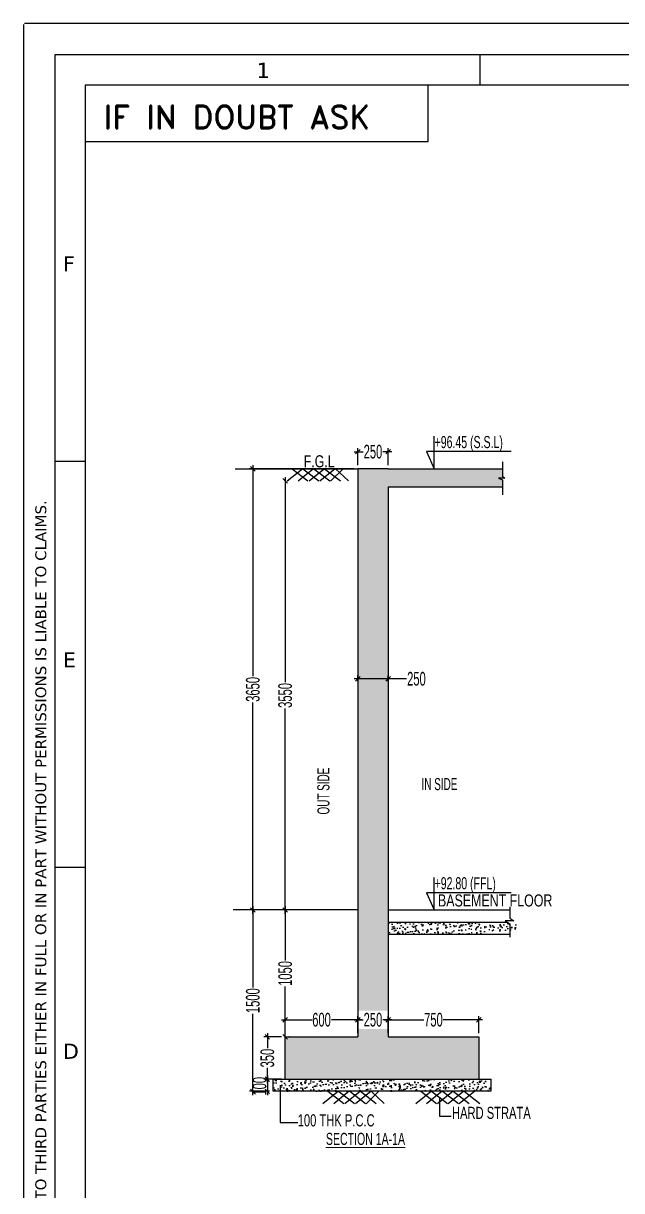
# Model space of a CAD drawing. Extents: x 1878645 to 3043969, y -1160829 to -603973.
# Drawn here: x 2177618 to 2182562, y -715184 to -705527 of the extents above; entities that cross this region are included whole.
import ezdxf

# ---------------------------------------------------------------- set-up
doc = ezdxf.new("R2010")
doc.units = 0
doc.header["$LTSCALE"] = 100
doc.header["$PDMODE"] = 66
doc.linetypes.add('CONTINOUS', pattern=[0])
doc.linetypes.add('CONTINULUS', pattern=[0])
doc.layers.get('Defpoints').update_dxf_attribs({"lineweight": 0})
for name, color, linetype in [('C-HAT', 8, 'Continuous'), ('C-HATCH', 14, 'Continuous'), ('C-RETAINING WALL DETAILS', 4, 'Continuous'), ('C-T6-T7- PCC HATCH', 8, 'CONTINOUS'), ('Dim', 3, 'Continuous'), ('S-DIM', 9, 'Continuous'), ('S-LEVEL MARK', 4, 'Continuous')]:
    doc.layers.add(name, color=color, linetype=linetype)
doc.layers.add('STR-DIM', color=1, linetype='CONTINOUS', lineweight=5)
doc.styles.add('ROMAND', font='romand__.ttf', dxfattribs={"height": 5})
doc.styles.add('SOBHA', font='swisscl.ttf')
doc.styles.add('sobha.sed', font='swisscl.ttf', dxfattribs={"width": 0.8})
doc.styles.get("Standard").update_dxf_attribs({"font": 'verdana.ttf'})
doc.dimstyles.new('S-25 MM', dxfattribs={"dimscale": 25, "dimtxt": 2.5, "dimasz": 1.5, "dimexe": 1.15, "dimexo": 1.25, "dimgap": 0.1, "dimtad": 0, "dimdec": 0, "dimrnd": 0.0005, "dimzin": 0, "dimdsep": 46, "dimtxsty": 'sobha.sed', "dimblk": 'OBLIQUE', "dimcen": 0.09, "dimdle": 1.25, "dimclrd": 8, "dimclre": 8, "dimclrt": 6, "dimadec": 0, "dimazin": 0, "dimtfac": 1, "dimtdec": 0, "dimtofl": 0, "dimtmove": 1, "dimatfit": 3, "dimfxl": 1, "dimtolj": 1, "dimtzin": 0, "dimlwd": -1, "dimlwe": -1, "dimarcsym": 0})

# ---------------------------------------------------------------- blocks, each defined once
blk = doc.blocks.new('_OBLIQUE')
at = {"color": 0, "linetype": 'ByBlock'}
blk.add_line((-0.5, -0.5), (0.5, 0.5), dxfattribs=at)
blk = doc.blocks.new('*D1220')
at = {"layer": 'Defpoints', "color": 0, "transparency": 16777216}
for p in [(2180381.8, -709071.1), (2180381.8, -709212.1), (2180631.8, -709212.1)]:
    blk.add_point(p, dxfattribs=at)
at = {"layer": 'Dim', "color": 8, "transparency": 16777216}
for p, q in [((2180350.6, -709071.1), (2180425.7, -709071.1)), ((2180381.8, -709180.9), (2180381.8, -709042.3)), ((2180663.1, -709071.1), (2180587.9, -709071.1)), ((2180631.8, -709180.9), (2180631.8, -709042.3))]:
    blk.add_line(p, q, dxfattribs=at)
at = {"layer": 'Dim', "color": 8, "transparency": 16777216, "xscale": 37.5, "yscale": 37.5, "zscale": 37.5, "rotation": 180}
blk.add_blockref('_OBLIQUE', (2180381.8, -709071.1), dxfattribs=at)
at = {"layer": 'Dim', "color": 8, "transparency": 16777216, "xscale": 37.5, "yscale": 37.5, "zscale": 37.5}
blk.add_blockref('_OBLIQUE', (2180631.8, -709071.1), dxfattribs=at)
at = {"layer": 'Dim', "color": 6, "transparency": 16777216, "insert": (2180506.8, -709071.1), "char_height": 112.5, "attachment_point": 5, "style": 'sobha.sed'}
blk.add_mtext('\\A1;250', dxfattribs=at)
blk = doc.blocks.new('*D1215')
at = {"layer": 'Defpoints', "color": 0, "transparency": 16777216}
for p in [(2179781.8, -713912.1), (2179634.1, -714262.1), (2179781.8, -714262.1)]:
    blk.add_point(p, dxfattribs=at)
at = {"layer": 'Dim', "color": 8, "transparency": 16777216}
for p, q in [((2179750.6, -713912.1), (2179605.4, -713912.1)), ((2179634.1, -713880.9), (2179634.1, -714005.9)), ((2179634.1, -714293.4), (2179634.1, -714168.3)), ((2179750.6, -714262.1), (2179605.4, -714262.1))]:
    blk.add_line(p, q, dxfattribs=at)
at = {"layer": 'Dim', "color": 8, "transparency": 16777216, "xscale": 37.5, "yscale": 37.5, "zscale": 37.5}
for p, rotation in [((2179634.1, -713912.1), 90), ((2179634.1, -714262.1), 270)]:
    blk.add_blockref('_OBLIQUE', p, dxfattribs=dict(at, rotation=rotation))
at = {"layer": 'Dim', "color": 6, "transparency": 16777216, "insert": (2179634.1, -714087.1), "char_height": 112.5, "attachment_point": 5, "rotation": 90, "style": 'sobha.sed'}
blk.add_mtext('\\A1;350', dxfattribs=at)
blk = doc.blocks.new('*D1216')
at = {"layer": 'Defpoints', "color": 0, "transparency": 16777216}
for p in [(2180381.8, -713770.3), (2180381.8, -713821), (2180631.8, -713821)]:
    blk.add_point(p, dxfattribs=at)
at = {"layer": 'Dim', "color": 8, "transparency": 16777216}
for p, q in [((2180350.6, -713770.3), (2180425.7, -713770.3)), ((2180381.8, -713789.7), (2180381.8, -713741.5)), ((2180663.1, -713770.3), (2180587.9, -713770.3)), ((2180631.8, -713789.7), (2180631.8, -713741.5))]:
    blk.add_line(p, q, dxfattribs=at)
at = {"layer": 'Dim', "color": 8, "transparency": 16777216, "xscale": 37.5, "yscale": 37.5, "zscale": 37.5, "rotation": 180}
blk.add_blockref('_OBLIQUE', (2180381.8, -713770.3), dxfattribs=at)
at = {"layer": 'Dim', "color": 8, "transparency": 16777216, "xscale": 37.5, "yscale": 37.5, "zscale": 37.5}
blk.add_blockref('_OBLIQUE', (2180631.8, -713770.3), dxfattribs=at)
at = {"layer": 'Dim', "color": 6, "transparency": 16777216, "insert": (2180506.8, -713770.3), "char_height": 112.5, "attachment_point": 5, "style": 'sobha.sed'}
blk.add_mtext('\\A1;250', dxfattribs=at)
blk = doc.blocks.new('*D1221')
at = {"layer": 'Defpoints', "color": 0, "transparency": 16777216}
for p in [(2179681.8, -714262.1), (2179634.1, -714362.1), (2179681.8, -714362.1)]:
    blk.add_point(p, dxfattribs=at)
at = {"layer": 'Dim', "color": 8, "transparency": 16777216}
for p, q in [((2179650.6, -714262.1), (2179605.4, -714262.1)), ((2179634.1, -714230.9), (2179634.1, -714393.4)), ((2179650.6, -714362.1), (2179605.4, -714362.1))]:
    blk.add_line(p, q, dxfattribs=at)
at = {"layer": 'Dim', "color": 8, "transparency": 16777216, "xscale": 37.5, "yscale": 37.5, "zscale": 37.5}
for p, rotation in [((2179634.1, -714262.1), 90), ((2179634.1, -714362.1), 270)]:
    blk.add_blockref('_OBLIQUE', p, dxfattribs=dict(at, rotation=rotation))
at = {"layer": 'Dim', "color": 6, "transparency": 16777216, "insert": (2179570.4, -714320.1), "char_height": 112.5, "attachment_point": 5, "rotation": 90, "style": 'sobha.sed'}
blk.add_mtext('\\A1;100', dxfattribs=at)
blk = doc.blocks.new('*D1222')
at = {"layer": 'Defpoints', "color": 0, "transparency": 16777216}
for p in [(2179514.4, -712862.1), (2179720.7, -712862.1), (2179681.8, -714362.1)]:
    blk.add_point(p, dxfattribs=at)
at = {"layer": 'Dim', "color": 8, "transparency": 16777216}
for p, q in [((2179514.4, -712830.9), (2179514.4, -713503.8)), ((2179689.5, -712862.1), (2179485.6, -712862.1)), ((2179514.4, -714393.4), (2179514.4, -713720.4)), ((2179650.6, -714362.1), (2179485.6, -714362.1))]:
    blk.add_line(p, q, dxfattribs=at)
at = {"layer": 'Dim', "color": 8, "transparency": 16777216, "xscale": 37.5, "yscale": 37.5, "zscale": 37.5}
for p, rotation in [((2179514.4, -712862.1), 90), ((2179514.4, -714362.1), 270)]:
    blk.add_blockref('_OBLIQUE', p, dxfattribs=dict(at, rotation=rotation))
at = {"layer": 'Dim', "color": 6, "transparency": 16777216, "insert": (2179514.4, -713612.1), "char_height": 112.5, "attachment_point": 5, "rotation": 90, "style": 'sobha.sed'}
blk.add_mtext('\\A1;1500', dxfattribs=at)
blk = doc.blocks.new('*D1217')
at = {"layer": 'Defpoints', "color": 0, "transparency": 16777216}
for p in [(2179781.8, -712862.1), (2179781.8, -712862.1), (2179781.8, -713912.1)]:
    blk.add_point(p, dxfattribs=at)
at = {"layer": 'Dim', "color": 8, "transparency": 16777216}
for p, q in [((2179781.8, -712830.9), (2179781.8, -713278.8)), ((2179813.1, -712862.1), (2179810.6, -712862.1)), ((2179781.8, -713943.4), (2179781.8, -713495.4)), ((2179813.1, -713912.1), (2179810.6, -713912.1))]:
    blk.add_line(p, q, dxfattribs=at)
at = {"layer": 'Dim', "color": 8, "transparency": 16777216, "xscale": 37.5, "yscale": 37.5, "zscale": 37.5}
for p, rotation in [((2179781.8, -712862.1), 90), ((2179781.8, -713912.1), 270)]:
    blk.add_blockref('_OBLIQUE', p, dxfattribs=dict(at, rotation=rotation))
at = {"layer": 'Dim', "color": 6, "transparency": 16777216, "insert": (2179781.8, -713387.1), "char_height": 112.5, "attachment_point": 5, "rotation": 90, "style": 'sobha.sed'}
blk.add_mtext('\\A1;1050', dxfattribs=at)
blk = doc.blocks.new('*D1218')
at = {"layer": 'Defpoints', "color": 0, "transparency": 16777216}
for p in [(2179781.4, -709312.1), (2179781.4, -709312.1), (2179781.4, -712862.1)]:
    blk.add_point(p, dxfattribs=at)
at = {"layer": 'Dim', "color": 8, "transparency": 16777216}
for p, q in [((2179781.4, -709280.9), (2179781.4, -710977.8)), ((2179812.7, -709312.1), (2179810.2, -709312.1)), ((2179781.4, -712893.4), (2179781.4, -711196.5)), ((2179812.7, -712862.1), (2179810.2, -712862.1))]:
    blk.add_line(p, q, dxfattribs=at)
at = {"layer": 'Dim', "color": 8, "transparency": 16777216, "xscale": 37.5, "yscale": 37.5, "zscale": 37.5}
for p, rotation in [((2179781.4, -709312.1), 90), ((2179781.4, -712862.1), 270)]:
    blk.add_blockref('_OBLIQUE', p, dxfattribs=dict(at, rotation=rotation))
at = {"layer": 'Dim', "color": 6, "transparency": 16777216, "insert": (2179781.4, -711087.1), "char_height": 112.5, "attachment_point": 5, "rotation": 90, "style": 'sobha.sed'}
blk.add_mtext('\\A1;3550', dxfattribs=at)
blk = doc.blocks.new('*D1223')
at = {"layer": 'Defpoints', "color": 0, "transparency": 16777216}
for p in [(2180381.8, -713770.3), (2179781.8, -713912.1), (2180381.8, -713912.1)]:
    blk.add_point(p, dxfattribs=at)
at = {"layer": 'Dim', "color": 8, "transparency": 16777216}
for p, q in [((2179750.6, -713770.3), (2180000.5, -713770.3)), ((2179781.8, -713880.9), (2179781.8, -713741.5)), ((2180413.1, -713770.3), (2180163.1, -713770.3)), ((2180381.8, -713880.9), (2180381.8, -713741.5))]:
    blk.add_line(p, q, dxfattribs=at)
at = {"layer": 'Dim', "color": 8, "transparency": 16777216, "xscale": 37.5, "yscale": 37.5, "zscale": 37.5, "rotation": 180}
blk.add_blockref('_OBLIQUE', (2179781.8, -713770.3), dxfattribs=at)
at = {"layer": 'Dim', "color": 8, "transparency": 16777216, "xscale": 37.5, "yscale": 37.5, "zscale": 37.5}
blk.add_blockref('_OBLIQUE', (2180381.8, -713770.3), dxfattribs=at)
at = {"layer": 'Dim', "color": 6, "transparency": 16777216, "insert": (2180081.8, -713770.3), "char_height": 112.5, "attachment_point": 5, "style": 'sobha.sed'}
blk.add_mtext('\\A1;600', dxfattribs=at)
blk = doc.blocks.new('*D1224')
at = {"layer": 'Defpoints', "color": 0, "transparency": 16777216}
for p in [(2181381.8, -713770.3), (2180631.8, -713912.1), (2181381.8, -713912.1)]:
    blk.add_point(p, dxfattribs=at)
at = {"layer": 'Dim', "color": 8, "transparency": 16777216}
for p, q in [((2180600.6, -713770.3), (2180926, -713770.3)), ((2180631.8, -713880.9), (2180631.8, -713741.5)), ((2181413.1, -713770.3), (2181087.7, -713770.3)), ((2181381.8, -713880.9), (2181381.8, -713741.5))]:
    blk.add_line(p, q, dxfattribs=at)
at = {"layer": 'Dim', "color": 8, "transparency": 16777216, "xscale": 37.5, "yscale": 37.5, "zscale": 37.5, "rotation": 180}
blk.add_blockref('_OBLIQUE', (2180631.8, -713770.3), dxfattribs=at)
at = {"layer": 'Dim', "color": 8, "transparency": 16777216, "xscale": 37.5, "yscale": 37.5, "zscale": 37.5}
blk.add_blockref('_OBLIQUE', (2181381.8, -713770.3), dxfattribs=at)
at = {"layer": 'Dim', "color": 6, "transparency": 16777216, "insert": (2181006.8, -713770.3), "char_height": 112.5, "attachment_point": 5, "style": 'sobha.sed'}
blk.add_mtext('\\A1;750', dxfattribs=at)
blk = doc.blocks.new('*D1214')
at = {"layer": 'Defpoints', "color": 0, "transparency": 16777216}
for p in [(2179514.4, -709212.1), (2180381.8, -709212.1), (2179720.7, -712862.1)]:
    blk.add_point(p, dxfattribs=at)
at = {"layer": 'Dim', "color": 8, "transparency": 16777216}
for p, q in [((2179514.4, -709180.9), (2179514.4, -710927.8)), ((2180350.6, -709212.1), (2179485.6, -709212.1)), ((2179514.4, -712893.4), (2179514.4, -711146.5)), ((2179689.5, -712862.1), (2179485.6, -712862.1))]:
    blk.add_line(p, q, dxfattribs=at)
at = {"layer": 'Dim', "color": 8, "transparency": 16777216, "xscale": 37.5, "yscale": 37.5, "zscale": 37.5}
for p, rotation in [((2179514.4, -709212.1), 90), ((2179514.4, -712862.1), 270)]:
    blk.add_blockref('_OBLIQUE', p, dxfattribs=dict(at, rotation=rotation))
at = {"layer": 'Dim', "color": 6, "transparency": 16777216, "insert": (2179514.4, -711037.1), "char_height": 112.5, "attachment_point": 5, "rotation": 90, "style": 'sobha.sed'}
blk.add_mtext('\\A1;3650', dxfattribs=at)
blk = doc.blocks.new('*D1219')
at = {"layer": 'Defpoints', "color": 0, "transparency": 16777216}
for p in [(2180381.8, -710949.9), (2180381.8, -711000.6), (2180631.8, -711000.6)]:
    blk.add_point(p, dxfattribs=at)
at = {"layer": 'Dim', "color": 8, "transparency": 16777216}
for p, q in [((2180663.1, -710949.9), (2180350.6, -710949.9)), ((2180381.8, -710969.3), (2180381.8, -710921.1)), ((2180631.8, -710969.3), (2180631.8, -710921.1)), ((2180785.1, -710949.9), (2180631.8, -710949.9))]:
    blk.add_line(p, q, dxfattribs=at)
at = {"layer": 'Dim', "color": 8, "transparency": 16777216, "xscale": 37.5, "yscale": 37.5, "zscale": 37.5, "rotation": 180}
blk.add_blockref('_OBLIQUE', (2180381.8, -710949.9), dxfattribs=at)
at = {"layer": 'Dim', "color": 8, "transparency": 16777216, "xscale": 37.5, "yscale": 37.5, "zscale": 37.5}
blk.add_blockref('_OBLIQUE', (2180631.8, -710949.9), dxfattribs=at)
at = {"layer": 'Dim', "color": 6, "transparency": 16777216, "insert": (2180866.2, -710949.9), "char_height": 112.5, "attachment_point": 5, "style": 'sobha.sed'}
blk.add_mtext('\\A1;250', dxfattribs=at)

msp = doc.modelspace()

# ---------------------------------------------------------------- hatches: boundary and pattern name
at = {"layer": 'C-HAT'}
h = msp.add_hatch(dxfattribs=at)
h.set_pattern_fill('AR-CONC', color=256, scale=0.5, angle=0.842058985)
h.set_pattern_definition([(50.84206, (1895095.16, -640032.3), (91.199619, -6.629973), [9.525, -104.775]), (355.84206, (1895095.16, -640032.3), (-19.02371, 95.259134), [7.62, -83.820292]), (101.293504, (1895102.76, -640032.86), (72.17591, 88.629157), [8.095004, -89.045122]), (47.02626, (1895094.78, -640006.91), (135.833814, -19.02698), [14.2875, -157.1625]), (97.477617, (1895106.1, -640008.49), (116.87114, 125.44417), [12.14251, -133.567804]), (352.02621, (1895094.78, -640006.9), (116.87114, 125.44417), [11.429984, -125.729866]), (21.84206, (1895107.58, -640013.07), (76.550462, -50.013001), [9.525, -104.775]), (326.84206, (1895107.58, -640013.07), (29.544248, 92.538164), [7.62, -83.82]), (72.293504, (1895113.96, -640017.24), (106.09471, 42.525163), [8.095004, -89.04497]), (38.342059, (1895095.158, -640032.303), (0.922817, 42.295649), [0, -82.804, 0, -85.09, 0, -84.1375]), (8.342059, (1895095.16, -640032.303), (32.670088, 50.5758746), [0, -48.514, 0, -80.899, 0, -32.0675]), (328.342059, (1895066.84, -640032.72), (67.8300714, -1.8677313), [0, -31.75, 0, -99.06, 0, -131.445]), (318.34206, (1895054.14, -640032.906), (73.869756, 13.800339), [0, -41.275, 0, -65.786, 0, -93.345])])
h.paths.add_polyline_path([(2179681.82679, -714262.1187), (2179681.82679, -714362.1187), (2181481.82679, -714362.1187), (2181481.82679, -714262.1187)])
at = {"layer": 'C-HATCH', "linetype": 'ByBlock'}
h = msp.add_hatch(dxfattribs=at)
h.set_pattern_fill('AR-CONC', color=8, scale=12.5)
h.set_pattern_definition([(50, (-14345427.044, 19784847.54), (89.65752283, -7.84401687), [9.375, -103.125]), (355, (-14345427.04, 19784847.54), (-17.3439167, 94.0240167), [7.5, -82.5]), (100.45144446, (-14345419.57, 19784846.89), (72.31360584, 86.17999887), [7.967524, -87.642764]), (46.1842, (-14345427.04, 19784872.54), (133.40516633, -20.6899101), [14.0625, -154.6875]), (96.6356355, (-14345415.93, 19784870.82), (116.8327432, 121.7648251), [11.95129275, -131.46422]), (351.184164, (-14345427.04, 19784872.54), (116.8327431, 121.764825), [11.25, -123.7500001]), (21, (-14345414.544, 19784866.29), (74.61338151, -50.32736133), [9.375, -103.125]), (326, (-14345414.54, 19784866.29), (30.4144165, 90.64375563), [7.5, -82.5]), (71.45144474, (-14345408.33, 19784862.1), (105.0277971, 40.3163941), [7.96752375, -87.642764]), (37.5, (-14345427.044, 19784847.544), (1.519981915, 41.61173173), [0, -81.5, 0, -83.75, 0, -82.8125]), (7.5, (-14345427.044, 19784847.544), (32.88369218, 49.301463985), [0, -47.75, 0, -79.625, 0, -31.5625]), (327.5, (-14345454.92, 19784847.544), (66.72780452, -2.819358967), [0, -31.25, 0, -97.5, 0, -129.375]), (317.5, (-14345467.42, 19784847.544), (72.89827117, 12.51312279), [0, -40.625, 0, -64.75, 0, -91.875])])
h.paths.add_polyline_path([(2181688.55574, -713037.1187), (2181431.82679, -713037.1187), (2181431.82679, -713062.1187), (2180631.82679, -713062.1187), (2180631.82679, -712962.1187), (2181665.84109, -712962.1187), (2181688.55574, -712975.42068)])
at = {"layer": 'Dim', "transparency": 33554546}
h = msp.add_hatch(color=8, dxfattribs=at)
h.paths.add_polyline_path([(2180378.96965, -713695.26185), (2180378.96965, -713845.26185), (2180634.68393, -713845.26185), (2180634.68393, -713695.26185)], flags=17)
h.paths.add_polyline_path([(2181576.28176, -709212.1187), (2180381.82679, -709212.1187), (2180381.82679, -713912.1187), (2179781.82679, -713912.1187), (2179781.82679, -714262.1187), (2181381.82679, -714262.1187), (2181381.82679, -713912.1187), (2180631.82679, -713912.1187), (2180631.82679, -709362.1187), (2181576.28176, -709362.1187)])

# ---------------------------------------------------------------- linework, layer by layer
at = {"color": 35}
for p, q in [((2177617.69715, -705537.29556), (2177617.69715, -726212.21588)), ((2206077.06103, -705527.26406), (2177627.72865, -705527.26406))]:
    msp.add_line(p, q, dxfattribs=at)
for p, q in [((2205816.24204, -705788.08304), (2177878.51614, -705788.08304)), ((2177878.51614, -705788.08304), (2177878.51614, -725951.39689)), ((2181389.54094, -705788.08304), (2181389.54094, -706038.87053)), ((2205816.24204, -706038.87053), (2178129.30362, -706038.87053)), ((2178129.30362, -706038.87053), (2178129.30362, -725951.39689)), ((2180963.60522, -706504.93499), (2180963.60522, -706038.87053)), ((2178129.30362, -706504.93499), (2180963.60522, -706504.93499)), ((2177878.51614, -709148.63535), (2178129.30362, -709148.63535)), ((2177878.51614, -712509.18766), (2178129.30362, -712509.18766))]:
    msp.add_line(p, q)
at = {"layer": 'C-RETAINING WALL DETAILS', "color": 2}
for p, q in [((2180381.82679, -709212.1187), (2180381.82679, -713912.1187)), ((2180631.82679, -709212.1187), (2180381.82679, -709212.1187)), ((2180631.82679, -709212.1187), (2181576.28176, -709212.1187)), ((2180631.82679, -709212.1187), (2181576.28176, -709212.1187)), ((2180631.82679, -709362.1187), (2180631.82679, -713912.1187)), ((2180631.82679, -709362.1187), (2181576.28176, -709362.1187)), ((2180631.82679, -712862.1187), (2181636.62167, -712862.1187)), ((2180631.82679, -712962.1187), (2181615.84109, -712962.1187)), ((2180631.82679, -713062.1187), (2181638.55574, -713062.1187)), ((2180631.82679, -713912.1187), (2181381.82679, -713912.1187))]:
    msp.add_line(p, q, dxfattribs=at)
for points in [[(2181636.62167, -712836.54501), (2181636.62167, -712929.54854), (2181671.32068, -712951.54744), (2181598.94122, -712951.54744), (2181638.55574, -712975.42068), (2181638.55574, -713085.95643)], [(2179781.82679, -714262.1187), (2179781.82679, -713912.1187), (2180381.82679, -713912.1187)], [(2180631.82679, -713912.1187), (2181381.82679, -713912.1187), (2181381.82679, -714262.1187)]]:
    msp.add_lwpolyline(points, dxfattribs=at)
msp.add_lwpolyline([(2179681.82679, -714262.1187), (2181481.82679, -714262.1187), (2181481.82679, -714362.1187), (2179681.82679, -714362.1187)], close=True, dxfattribs=at)
at = {"layer": 'C-T6-T7- PCC HATCH', "color": 8, "linetype": 'CONTINULUS'}
for p, q in [((2179367.22127, -709212.1187), (2180381.82679, -709212.1187)), ((2179926.46329, -709212.1187), (2179797.83218, -709314.77479)), ((2179838.29528, -709212.1187), (2179969.92589, -709312.2454)), ((2180016.10527, -709212.1187), (2179887.47416, -709314.77479)), ((2179927.93726, -709212.1187), (2180059.56787, -709312.2454)), ((2180107.25355, -709212.1187), (2179978.62244, -709314.77479)), ((2180019.08554, -709212.1187), (2180150.71615, -709312.2454)), ((2180195.38923, -709212.1187), (2180066.75812, -709314.77479)), ((2180107.22122, -709212.1187), (2180238.85183, -709312.2454)), ((2180260.03121, -709212.1187), (2180156.4001, -709314.77479)), ((2180196.8632, -709212.1187), (2180303.49381, -709312.2454)), ((2180381.82679, -712862.1187), (2179350.17115, -712862.1187)), ((2180221.73478, -714362.1187), (2180093.10367, -714464.77479)), ((2180133.56677, -714362.1187), (2180265.19738, -714462.2454)), ((2180311.37676, -714362.1187), (2180182.74565, -714464.77479)), ((2180223.20875, -714362.1187), (2180354.83936, -714462.2454)), ((2180402.52504, -714362.1187), (2180273.89393, -714464.77479)), ((2180314.35703, -714362.1187), (2180445.98764, -714462.2454)), ((2180490.66072, -714362.1187), (2180362.02961, -714464.77479)), ((2180402.49271, -714362.1187), (2180534.12332, -714462.2454)), ((2180555.3027, -714362.1187), (2180451.67159, -714464.77479)), ((2180492.13469, -714362.1187), (2180598.7653, -714462.2454)), ((2180989.37409, -714362.1187), (2180860.74298, -714464.77479)), ((2180901.20608, -714362.1187), (2181032.83669, -714462.2454)), ((2181079.01607, -714362.1187), (2180950.38496, -714464.77479)), ((2180990.84806, -714362.1187), (2181122.47867, -714462.2454)), ((2181170.16434, -714362.1187), (2181041.53323, -714464.77479)), ((2181081.99633, -714362.1187), (2181213.62694, -714462.2454)), ((2181258.30002, -714362.1187), (2181129.66891, -714464.77479)), ((2181170.13201, -714362.1187), (2181301.76262, -714462.2454)), ((2181347.942, -714362.1187), (2181219.31089, -714464.77479)), ((2181259.77399, -714362.1187), (2181391.4046, -714462.2454))]:
    msp.add_line(p, q, dxfattribs=at)
at = {"layer": 'S-DIM', "linetype": 'Continuous'}
msp.add_lwpolyline([(2181576.28176, -709154.12623), (2181576.28176, -709272.77566), (2181597.82342, -709289.17672), (2181543.45637, -709289.17672), (2181576.28176, -709302.50262), (2181576.28176, -709428.24197)], dxfattribs=at)
at = {"layer": 'S-LEVEL MARK', "color": 1, "linetype": 'CONTINULUS'}
for points in [[(2181649.10761, -709069.99316), (2180950.59181, -709069.99316), (2181011.68477, -709212.1187), (2181011.68477, -708943.47364)], [(2181649.10761, -712719.99316), (2180950.59181, -712719.99316), (2181011.68477, -712862.1187), (2181011.68477, -712593.47364)]]:
    msp.add_lwpolyline(points, dxfattribs=at)

# ---------------------------------------------------------------- texts
for s, p in [('1', (2179544.8909, -705978.87344)), ('F', (2177943.71143, -707578.97305)), ('E', (2177943.71143, -710855.36749)), ('D', (2177943.71143, -714093.66428))]:
    msp.add_text(s, height=125.39374).set_placement(p)
at = {"style": 'ROMAND'}
msp.add_text('IF IN DOUBT ASK', height=191.3360718, dxfattribs=at).set_placement((2178278.9044, -706397.57805))
msp.add_text('THIS DOCUMENT IS THE PROPERTY OF ECO CONSULTANTS, ANY USE NOT AUTHORISED BY US,AND/OR COPYING,DUPLICATING,HANDING,OVER TO THIRD PARTIES EITHER IN FULL OR IN PART WITHOUT PERMISSIONS IS LIABLE TO CLAIMS.', height=90.28349484, rotation=90).set_placement((2177806.75959, -724161.05592))
at = {"layer": 'Dim', "color": 6, "style": 'sobha.sed'}
for s, p in [('F.G.L', (2179934.16004, -709200.51179)), ('BASEMENT FLOOR', (2181044.23405, -712833.1077))]:
    msp.add_text(s, height=100, dxfattribs=at).set_placement(p)
at = {"layer": 'Dim', "color": 6, "style": 'sobha.sed', "width": 0.9}
for s, p in [('HARD STRATA', (2181160.17227, -714590.43324)), ('100 THK P.C.C ', (2179884.96026, -714652.21476))]:
    msp.add_text(s, height=100, dxfattribs=at).set_placement(p)
at = {"layer": 'Dim', "color": 6, "insert": (2180097.75367, -711878.7124), "char_height": 100, "width": 3358.1194209, "attachment_point": 5, "rotation": 90, "style": 'sobha.sed'}
msp.add_mtext('\\A1;OUT SIDE', dxfattribs=at)
at = {"layer": 'Dim', "color": 6, "insert": (2181056.41424, -711821.34094), "char_height": 100, "width": 3358.1194209, "attachment_point": 5, "style": 'sobha.sed'}
msp.add_mtext('\\A1;IN SIDE', dxfattribs=at)
at = {"layer": 'STR-DIM', "color": 30, "style": 'SOBHA', "width": 0.85}
for s, p in [('+96.45 (S.S.L)', (2181016.11181, -709040.96686)), ('+92.80 (FFL)', (2181016.11181, -712690.96686)), ('%%USECTION 1A-1A', (2180118.32253, -714805.7003))]:
    msp.add_text(s, height=100, dxfattribs=at).set_placement(p)

# ---------------------------------------------------------------- dimensions: what is measured, and where the dimension line sits
at = {"layer": 'Dim'}
for base, p1, p2, picture, middle in [((2180381.82679, -709071.05725), (2180631.82679, -709212.1187), (2180381.82679, -709212.1187), '*D1220', (2180506.82679, -709071.05725)), ((2180381.82679, -713770.26185), (2179781.82679, -713912.1187), (2180381.82679, -713912.1187), '*D1223', (2180081.82679, -713770.26185)), ((2180381.82679, -713770.26185), (2180631.82679, -713820.98441), (2180381.82679, -713820.98441), '*D1216', (2180506.82679, -713770.26185)), ((2181381.82679, -713770.26185), (2180631.82679, -713912.1187), (2181381.82679, -713912.1187), '*D1224', (2181006.82679, -713770.26185))]:
    dim = msp.add_linear_dim(base=base, p1=p1, p2=p2, dimstyle='S-25 MM', override={"dimtxt": 4.5, "dimblk": 'OBLIQUE'}, dxfattribs=at)
    dim.commit()
    dim.dimension.update_dxf_attribs({"geometry": picture, "text_midpoint": middle})
for base, p1, p2, picture, middle in [((2179514.38095, -709212.1187), (2179720.71123, -712862.1187), (2180381.82679, -709212.1187), '*D1214', (2179514.38095, -711037.1187)), ((2179781.40454, -709312.1187), (2179781.40454, -712862.1187), (2179781.40454, -709312.1187), '*D1218', (2179781.40454, -711087.1187)), ((2179514.38095, -712862.1187), (2179681.82679, -714362.1187), (2179720.71123, -712862.1187), '*D1222', (2179514.38095, -713612.1187)), ((2179781.82679, -712862.1187), (2179781.82679, -713912.1187), (2179781.82679, -712862.1187), '*D1217', (2179781.82679, -713387.1187)), ((2179634.14643, -714262.1187), (2179781.82679, -713912.1187), (2179781.82679, -714262.1187), '*D1215', (2179634.14643, -714087.1187))]:
    dim = msp.add_linear_dim(base=base, p1=p1, p2=p2, angle=90, dimstyle='S-25 MM', override={"dimtxt": 4.5, "dimblk": 'OBLIQUE'}, dxfattribs=at)
    dim.commit()
    dim.dimension.update_dxf_attribs({"geometry": picture, "text_midpoint": middle})
dim = msp.add_linear_dim(base=(2180381.82679, -710949.85151), p1=(2180631.82679, -711000.57407), p2=(2180381.82679, -711000.57407), dimstyle='S-25 MM', override={"dimtxt": 4.5, "dimblk": 'OBLIQUE'}, dxfattribs=at)
dim.commit()
dim.dimension.update_dxf_attribs({"geometry": '*D1219', "text_midpoint": (2180866.20049, -710949.85151), "dimtype": 160})
dim = msp.add_linear_dim(base=(2179634.14643, -714362.1187), p1=(2179681.82679, -714262.1187), p2=(2179681.82679, -714362.1187), angle=90, dimstyle='S-25 MM', override={"dimtxt": 4.5, "dimblk": 'OBLIQUE'}, dxfattribs=at)
dim.commit()
dim.dimension.update_dxf_attribs({"geometry": '*D1221', "text_midpoint": (2179570.39643, -714320.08424), "dimtype": 160})

# ---------------------------------------------------------------- leaders
for points in [[(2179740.83086, -714310.79921), (2179740.83086, -714621.08588), (2179885.6313, -714621.08588)], [(2181056.66336, -714412.18205), (2181056.66336, -714567.96873), (2181152.47542, -714567.96873)]]:
    msp.add_leader(points, dimstyle='S-25 MM', dxfattribs=at)

doc.saveas('drawing.dxf')
